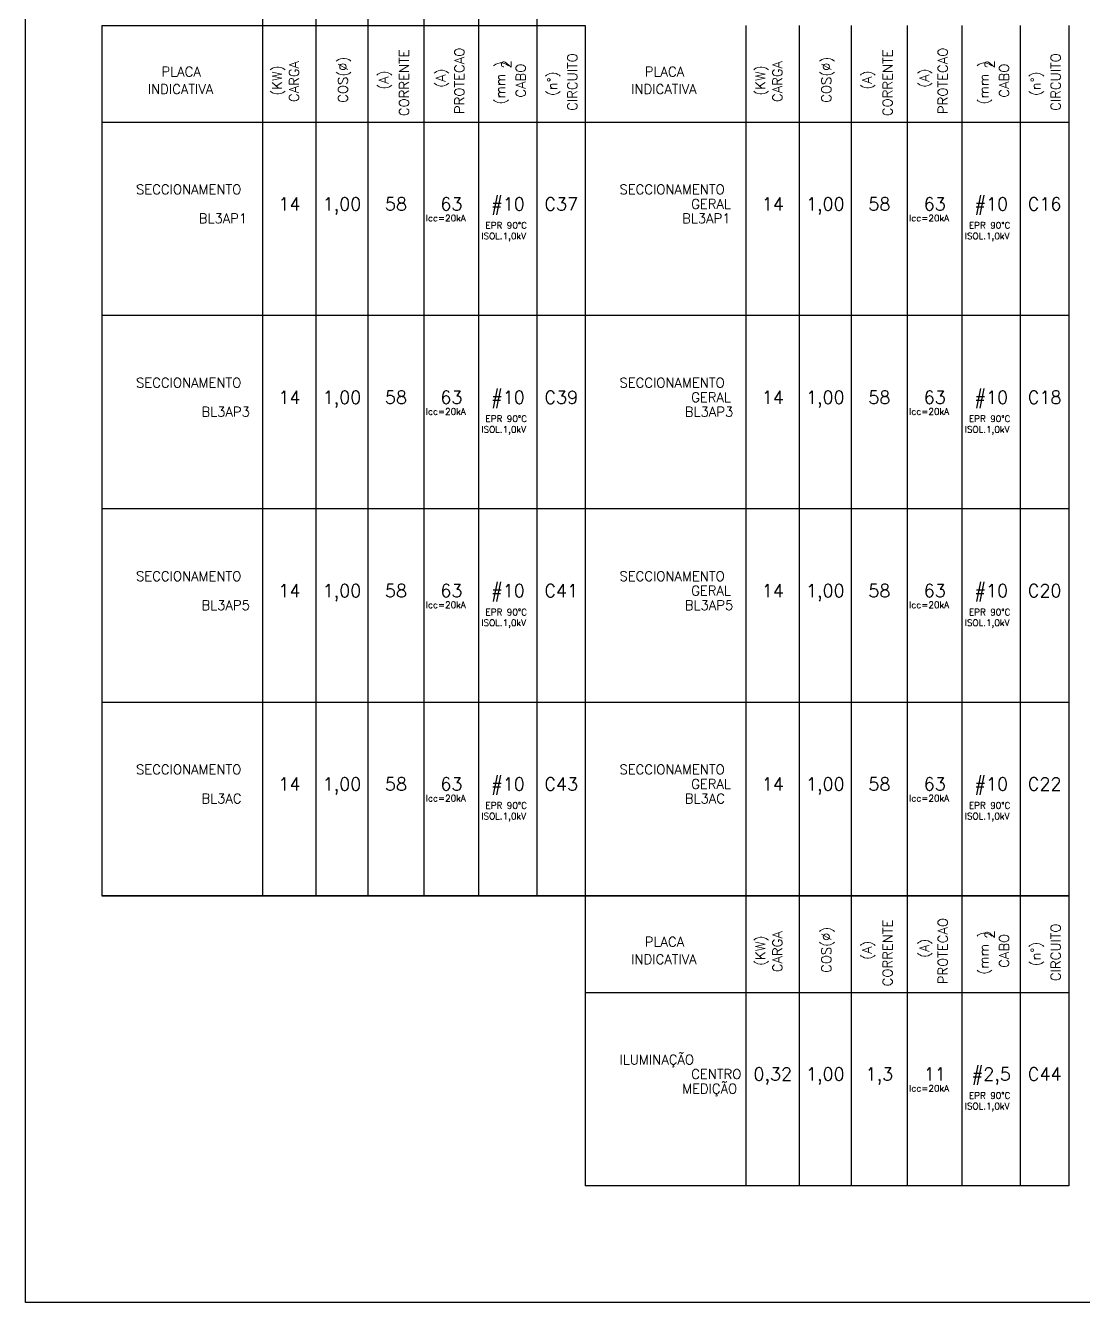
# Model space of a CAD drawing. Extents: x 0 to 11638, y -6007 to 0.
# Drawn here: x 11020.49 to 11034.34, y -6007.48 to -5990.76 of the extents above; entities that cross this region are included whole.
import ezdxf
from ezdxf.enums import TextEntityAlignment as Align

# ---------------------------------------------------------------- set-up
doc = ezdxf.new("R2010")
doc.units = 0
doc.linetypes.add('DASHED', pattern=[0.25, 0.125, -0.125])
doc.layers.get('0').update_dxf_attribs({"linetype": 'CONTINUOUS'})
doc.layers.add('ELE-CIRCUITO', color=7, linetype='CONTINUOUS')
doc.layers.add('ELE-TEXTOS', color=7, linetype='CONTINUOUS')
doc.styles.add('ROMANS', font='romans.shx', dxfattribs={"height": 0.3})

# ---------------------------------------------------------------- blocks, each defined once
blk = doc.blocks.new('PLACA1')
at = {"layer": 'ELE-TEXTOS', "linetype": 'DASHED', "style": 'ROMANS'}
for p in [(51.59, -1.5), (51.59, -3.75), (51.59, -6)]:
    blk.add_attdef('PLACA', text='', height=1.5, dxfattribs=at).set_placement(p, align=Align.MIDDLE_LEFT)
for tag, height, p in [('CIRC', 2, (3.75, -3.75)), ('CABO', 1.5, (12.04, -3.75)), ('PROT', 2, (20.81, -3.75)), ('CORR', 1.5, (29.41, -3.75)), ('COS', 1.5, (37.79, -3.75)), ('CARGA', 1.5, (45.95, -3.75))]:
    blk.add_attdef(tag, text='', height=height, dxfattribs=at).set_placement(p, align=Align.MIDDLE_CENTER)

msp = doc.modelspace()

# ---------------------------------------------------------------- linework, layer by layer
at = {"lineweight": -2}
for p, q in [((11027.814, -5994.558), (11021.485, -5994.558)), ((11034.143, -5994.558), (11027.814, -5994.558)), ((11027.814, -5997.09), (11021.485, -5997.09)), ((11034.143, -5997.09), (11027.814, -5997.09)), ((11027.814, -5999.622), (11021.485, -5999.622)), ((11034.143, -5999.622), (11027.814, -5999.622)), ((11027.814, -6002.153), (11021.485, -6002.153)), ((11034.143, -6002.153), (11027.814, -6002.153)), ((11034.143, -6005.951), (11027.814, -6005.951))]:
    msp.add_line(p, q, dxfattribs=at)
at = {"layer": 'ELE-CIRCUITO'}
for p, q in [((11020.485, -6007.479), (11020.485, -5958.561)), ((11023.587, -5967.977), (11023.587, -5990.761)), ((11024.285, -5967.977), (11024.285, -5990.761)), ((11024.965, -5967.977), (11024.965, -5990.761)), ((11025.7, -5967.977), (11025.7, -5990.761)), ((11026.416, -5967.977), (11026.416, -5990.761)), ((11027.18, -5967.977), (11027.18, -5990.761)), ((11021.485, -5990.761), (11027.814, -5990.761)), ((11021.485, -5990.761), (11021.485, -6002.153)), ((11023.587, -5990.761), (11023.587, -6002.153)), ((11024.285, -5990.761), (11024.285, -6002.153)), ((11024.965, -5990.761), (11024.965, -6002.153)), ((11025.7, -5990.761), (11025.7, -6002.153)), ((11026.416, -5990.761), (11026.416, -6002.153)), ((11027.18, -5990.761), (11027.18, -6002.153)), ((11027.814, -5990.761), (11027.814, -6002.153)), ((11029.916, -5990.761), (11029.916, -6002.153)), ((11030.614, -5990.761), (11030.614, -6002.153)), ((11031.294, -5990.761), (11031.294, -6002.153)), ((11032.029, -5990.761), (11032.029, -6002.153)), ((11032.745, -5990.761), (11032.745, -6002.153)), ((11033.509, -5990.761), (11033.509, -6002.153)), ((11034.143, -5990.761), (11034.143, -6002.153)), ((11021.485, -5992.027), (11027.814, -5992.027)), ((11027.814, -5992.027), (11034.143, -5992.027)), ((11021.485, -6002.154), (11027.814, -6002.154)), ((11027.814, -6002.154), (11034.143, -6002.154)), ((11027.814, -6002.154), (11027.814, -6005.951)), ((11029.916, -6002.154), (11029.916, -6005.951)), ((11030.614, -6002.154), (11030.614, -6005.951)), ((11031.294, -6002.154), (11031.294, -6005.951)), ((11032.029, -6002.154), (11032.029, -6005.951)), ((11032.745, -6002.154), (11032.745, -6005.951)), ((11033.509, -6002.154), (11033.509, -6005.951)), ((11034.143, -6002.154), (11034.143, -6005.951)), ((11027.814, -6003.419), (11034.143, -6003.419)), ((11066.306, -6007.479), (11020.485, -6007.479))]:
    msp.add_line(p, q, dxfattribs=at)

# ---------------------------------------------------------------- block references
ref = msp.add_blockref('PLACA1', (11027.816, -5992.78), dxfattribs=dict(at, xscale=-0.0843855023173047, yscale=0.0843855023173047, zscale=0.0843855023173047))
ref.add_attrib('CIRC', 'C37', dxfattribs={"layer": 'ELE-TEXTOS', "height": 0.1688, "style": 'ROMANS'}).set_placement((11027.499, -5993.097), align=Align.MIDDLE_CENTER)
ref.add_attrib('CABO', '#10', dxfattribs={"layer": 'ELE-TEXTOS', "height": 0.1688, "style": 'ROMANS'}).set_placement((11026.801, -5993.097), align=Align.MIDDLE_CENTER)
ref.add_attrib('PROT', '63', dxfattribs={"layer": 'ELE-TEXTOS', "height": 0.1688, "style": 'ROMANS'}).set_placement((11026.06, -5993.097), align=Align.MIDDLE_CENTER)
ref.add_attrib('CORR', '58', dxfattribs={"layer": 'ELE-TEXTOS', "height": 0.1688, "style": 'ROMANS'}).set_placement((11025.335, -5993.097), align=Align.MIDDLE_CENTER)
ref.add_attrib('COS', '1,00', dxfattribs={"layer": 'ELE-TEXTOS', "height": 0.1688, "style": 'ROMANS'}).set_placement((11024.628, -5993.097), align=Align.MIDDLE_CENTER)
ref.add_attrib('CARGA', '14', dxfattribs={"layer": 'ELE-TEXTOS', "height": 0.1688, "style": 'ROMANS'}).set_placement((11023.939, -5993.097), align=Align.MIDDLE_CENTER)
ref.add_attrib('PLACA', 'SECCIONAMENTO', dxfattribs={"layer": 'ELE-TEXTOS', "height": 0.12658, "style": 'ROMANS'}).set_placement((11021.932, -5992.907), align=Align.MIDDLE_LEFT)
ref.add_attrib('PLACA', 'BL3AP1', dxfattribs={"layer": 'ELE-TEXTOS', "height": 0.1266, "style": 'ROMANS'}).set_placement((11022.752, -5993.286), align=Align.MIDDLE_LEFT)
ref = msp.add_blockref('PLACA1', (11034.145, -5992.78), dxfattribs=dict(at, xscale=-0.0843855023173047, yscale=0.0843855023173047, zscale=0.0843855023173047))
ref.add_attrib('CIRC', 'C16', dxfattribs={"layer": 'ELE-TEXTOS', "height": 0.1688, "style": 'ROMANS'}).set_placement((11033.828, -5993.097), align=Align.MIDDLE_CENTER)
ref.add_attrib('CABO', '#10', dxfattribs={"layer": 'ELE-TEXTOS', "height": 0.1688, "style": 'ROMANS'}).set_placement((11033.129, -5993.097), align=Align.MIDDLE_CENTER)
ref.add_attrib('PROT', '63', dxfattribs={"layer": 'ELE-TEXTOS', "height": 0.1688, "style": 'ROMANS'}).set_placement((11032.389, -5993.097), align=Align.MIDDLE_CENTER)
ref.add_attrib('CORR', '58', dxfattribs={"layer": 'ELE-TEXTOS', "height": 0.1688, "style": 'ROMANS'}).set_placement((11031.664, -5993.097), align=Align.MIDDLE_CENTER)
ref.add_attrib('COS', '1,00', dxfattribs={"layer": 'ELE-TEXTOS', "height": 0.1688, "style": 'ROMANS'}).set_placement((11030.956, -5993.097), align=Align.MIDDLE_CENTER)
ref.add_attrib('CARGA', '14', dxfattribs={"layer": 'ELE-TEXTOS', "height": 0.1688, "style": 'ROMANS'}).set_placement((11030.268, -5993.097), align=Align.MIDDLE_CENTER)
ref.add_attrib('PLACA', 'SECCIONAMENTO', dxfattribs={"layer": 'ELE-TEXTOS', "height": 0.12658, "style": 'ROMANS'}).set_placement((11028.261, -5992.907), align=Align.MIDDLE_LEFT)
ref.add_attrib('PLACA', 'GERAL', dxfattribs={"layer": 'ELE-TEXTOS', "height": 0.1266, "style": 'ROMANS'}).set_placement((11029.201, -5993.097), align=Align.MIDDLE_LEFT)
ref.add_attrib('PLACA', 'BL3AP1', dxfattribs={"layer": 'ELE-TEXTOS', "height": 0.1266, "style": 'ROMANS'}).set_placement((11029.081, -5993.286), align=Align.MIDDLE_LEFT)
ref = msp.add_blockref('PLACA1', (11027.816, -5995.312), dxfattribs=dict(at, xscale=-0.0843855023173047, yscale=0.0843855023173047, zscale=0.0843855023173047))
ref.add_attrib('CIRC', 'C39', dxfattribs={"layer": 'ELE-TEXTOS', "height": 0.1688, "style": 'ROMANS'}).set_placement((11027.499, -5995.628), align=Align.MIDDLE_CENTER)
ref.add_attrib('CABO', '#10', dxfattribs={"layer": 'ELE-TEXTOS', "height": 0.1688, "style": 'ROMANS'}).set_placement((11026.801, -5995.628), align=Align.MIDDLE_CENTER)
ref.add_attrib('PROT', '63', dxfattribs={"layer": 'ELE-TEXTOS', "height": 0.1688, "style": 'ROMANS'}).set_placement((11026.06, -5995.628), align=Align.MIDDLE_CENTER)
ref.add_attrib('CORR', '58', dxfattribs={"layer": 'ELE-TEXTOS', "height": 0.1688, "style": 'ROMANS'}).set_placement((11025.335, -5995.628), align=Align.MIDDLE_CENTER)
ref.add_attrib('COS', '1,00', dxfattribs={"layer": 'ELE-TEXTOS', "height": 0.1688, "style": 'ROMANS'}).set_placement((11024.628, -5995.628), align=Align.MIDDLE_CENTER)
ref.add_attrib('CARGA', '14', dxfattribs={"layer": 'ELE-TEXTOS', "height": 0.1688, "style": 'ROMANS'}).set_placement((11023.939, -5995.628), align=Align.MIDDLE_CENTER)
ref.add_attrib('PLACA', 'SECCIONAMENTO', dxfattribs={"layer": 'ELE-TEXTOS', "height": 0.12658, "style": 'ROMANS'}).set_placement((11021.932, -5995.438), align=Align.MIDDLE_LEFT)
ref.add_attrib('PLACA', 'BL3AP3', dxfattribs={"layer": 'ELE-TEXTOS', "height": 0.1266, "style": 'ROMANS'}).set_placement((11022.788, -5995.818), align=Align.MIDDLE_LEFT)
ref = msp.add_blockref('PLACA1', (11034.145, -5995.312), dxfattribs=dict(at, xscale=-0.0843855023173047, yscale=0.0843855023173047, zscale=0.0843855023173047))
ref.add_attrib('CIRC', 'C18', dxfattribs={"layer": 'ELE-TEXTOS', "height": 0.1688, "style": 'ROMANS'}).set_placement((11033.828, -5995.628), align=Align.MIDDLE_CENTER)
ref.add_attrib('CABO', '#10', dxfattribs={"layer": 'ELE-TEXTOS', "height": 0.1688, "style": 'ROMANS'}).set_placement((11033.129, -5995.628), align=Align.MIDDLE_CENTER)
ref.add_attrib('PROT', '63', dxfattribs={"layer": 'ELE-TEXTOS', "height": 0.1688, "style": 'ROMANS'}).set_placement((11032.389, -5995.628), align=Align.MIDDLE_CENTER)
ref.add_attrib('CORR', '58', dxfattribs={"layer": 'ELE-TEXTOS', "height": 0.1688, "style": 'ROMANS'}).set_placement((11031.664, -5995.628), align=Align.MIDDLE_CENTER)
ref.add_attrib('COS', '1,00', dxfattribs={"layer": 'ELE-TEXTOS', "height": 0.1688, "style": 'ROMANS'}).set_placement((11030.956, -5995.628), align=Align.MIDDLE_CENTER)
ref.add_attrib('CARGA', '14', dxfattribs={"layer": 'ELE-TEXTOS', "height": 0.1688, "style": 'ROMANS'}).set_placement((11030.268, -5995.628), align=Align.MIDDLE_CENTER)
ref.add_attrib('PLACA', 'SECCIONAMENTO', dxfattribs={"layer": 'ELE-TEXTOS', "height": 0.12658, "style": 'ROMANS'}).set_placement((11028.261, -5995.438), align=Align.MIDDLE_LEFT)
ref.add_attrib('PLACA', 'GERAL', dxfattribs={"layer": 'ELE-TEXTOS', "height": 0.1266, "style": 'ROMANS'}).set_placement((11029.201, -5995.628), align=Align.MIDDLE_LEFT)
ref.add_attrib('PLACA', 'BL3AP3', dxfattribs={"layer": 'ELE-TEXTOS', "height": 0.1266, "style": 'ROMANS'}).set_placement((11029.117, -5995.818), align=Align.MIDDLE_LEFT)
ref = msp.add_blockref('PLACA1', (11027.816, -5997.843), dxfattribs=dict(at, xscale=-0.0843855023173047, yscale=0.0843855023173047, zscale=0.0843855023173047))
ref.add_attrib('CIRC', 'C41', dxfattribs={"layer": 'ELE-TEXTOS', "height": 0.1688, "style": 'ROMANS'}).set_placement((11027.499, -5998.16), align=Align.MIDDLE_CENTER)
ref.add_attrib('CABO', '#10', dxfattribs={"layer": 'ELE-TEXTOS', "height": 0.1688, "style": 'ROMANS'}).set_placement((11026.801, -5998.16), align=Align.MIDDLE_CENTER)
ref.add_attrib('PROT', '63', dxfattribs={"layer": 'ELE-TEXTOS', "height": 0.1688, "style": 'ROMANS'}).set_placement((11026.06, -5998.16), align=Align.MIDDLE_CENTER)
ref.add_attrib('CORR', '58', dxfattribs={"layer": 'ELE-TEXTOS', "height": 0.1688, "style": 'ROMANS'}).set_placement((11025.335, -5998.16), align=Align.MIDDLE_CENTER)
ref.add_attrib('COS', '1,00', dxfattribs={"layer": 'ELE-TEXTOS', "height": 0.1688, "style": 'ROMANS'}).set_placement((11024.628, -5998.16), align=Align.MIDDLE_CENTER)
ref.add_attrib('CARGA', '14', dxfattribs={"layer": 'ELE-TEXTOS', "height": 0.1688, "style": 'ROMANS'}).set_placement((11023.939, -5998.16), align=Align.MIDDLE_CENTER)
ref.add_attrib('PLACA', 'SECCIONAMENTO', dxfattribs={"layer": 'ELE-TEXTOS', "height": 0.12658, "style": 'ROMANS'}).set_placement((11021.932, -5997.97), align=Align.MIDDLE_LEFT)
ref.add_attrib('PLACA', 'BL3AP5', dxfattribs={"layer": 'ELE-TEXTOS', "height": 0.1266, "style": 'ROMANS'}).set_placement((11022.788, -5998.35), align=Align.MIDDLE_LEFT)
ref = msp.add_blockref('PLACA1', (11034.145, -5997.843), dxfattribs=dict(at, xscale=-0.0843855023173047, yscale=0.0843855023173047, zscale=0.0843855023173047))
ref.add_attrib('CIRC', 'C20', dxfattribs={"layer": 'ELE-TEXTOS', "height": 0.1688, "style": 'ROMANS'}).set_placement((11033.828, -5998.16), align=Align.MIDDLE_CENTER)
ref.add_attrib('CABO', '#10', dxfattribs={"layer": 'ELE-TEXTOS', "height": 0.1688, "style": 'ROMANS'}).set_placement((11033.129, -5998.16), align=Align.MIDDLE_CENTER)
ref.add_attrib('PROT', '63', dxfattribs={"layer": 'ELE-TEXTOS', "height": 0.1688, "style": 'ROMANS'}).set_placement((11032.389, -5998.16), align=Align.MIDDLE_CENTER)
ref.add_attrib('CORR', '58', dxfattribs={"layer": 'ELE-TEXTOS', "height": 0.1688, "style": 'ROMANS'}).set_placement((11031.664, -5998.16), align=Align.MIDDLE_CENTER)
ref.add_attrib('COS', '1,00', dxfattribs={"layer": 'ELE-TEXTOS', "height": 0.1688, "style": 'ROMANS'}).set_placement((11030.956, -5998.16), align=Align.MIDDLE_CENTER)
ref.add_attrib('CARGA', '14', dxfattribs={"layer": 'ELE-TEXTOS', "height": 0.1688, "style": 'ROMANS'}).set_placement((11030.268, -5998.16), align=Align.MIDDLE_CENTER)
ref.add_attrib('PLACA', 'SECCIONAMENTO', dxfattribs={"layer": 'ELE-TEXTOS', "height": 0.12658, "style": 'ROMANS'}).set_placement((11028.261, -5997.97), align=Align.MIDDLE_LEFT)
ref.add_attrib('PLACA', 'GERAL', dxfattribs={"layer": 'ELE-TEXTOS', "height": 0.1266, "style": 'ROMANS'}).set_placement((11029.201, -5998.16), align=Align.MIDDLE_LEFT)
ref.add_attrib('PLACA', 'BL3AP5', dxfattribs={"layer": 'ELE-TEXTOS', "height": 0.1266, "style": 'ROMANS'}).set_placement((11029.117, -5998.35), align=Align.MIDDLE_LEFT)
ref = msp.add_blockref('PLACA1', (11027.816, -6000.375), dxfattribs=dict(at, xscale=-0.0843855023173047, yscale=0.0843855023173047, zscale=0.0843855023173047))
ref.add_attrib('CIRC', 'C43', dxfattribs={"layer": 'ELE-TEXTOS', "height": 0.1688, "style": 'ROMANS'}).set_placement((11027.499, -6000.691), align=Align.MIDDLE_CENTER)
ref.add_attrib('CABO', '#10', dxfattribs={"layer": 'ELE-TEXTOS', "height": 0.1688, "style": 'ROMANS'}).set_placement((11026.801, -6000.691), align=Align.MIDDLE_CENTER)
ref.add_attrib('PROT', '63', dxfattribs={"layer": 'ELE-TEXTOS', "height": 0.1688, "style": 'ROMANS'}).set_placement((11026.06, -6000.691), align=Align.MIDDLE_CENTER)
ref.add_attrib('CORR', '58', dxfattribs={"layer": 'ELE-TEXTOS', "height": 0.1688, "style": 'ROMANS'}).set_placement((11025.335, -6000.691), align=Align.MIDDLE_CENTER)
ref.add_attrib('COS', '1,00', dxfattribs={"layer": 'ELE-TEXTOS', "height": 0.1688, "style": 'ROMANS'}).set_placement((11024.628, -6000.691), align=Align.MIDDLE_CENTER)
ref.add_attrib('CARGA', '14', dxfattribs={"layer": 'ELE-TEXTOS', "height": 0.1688, "style": 'ROMANS'}).set_placement((11023.939, -6000.691), align=Align.MIDDLE_CENTER)
ref.add_attrib('PLACA', 'SECCIONAMENTO', dxfattribs={"layer": 'ELE-TEXTOS', "height": 0.12658, "style": 'ROMANS'}).set_placement((11021.932, -6000.501), align=Align.MIDDLE_LEFT)
ref.add_attrib('PLACA', 'BL3AC', dxfattribs={"layer": 'ELE-TEXTOS', "height": 0.1266, "style": 'ROMANS'}).set_placement((11022.788, -6000.881), align=Align.MIDDLE_LEFT)
ref = msp.add_blockref('PLACA1', (11034.145, -6000.375), dxfattribs=dict(at, xscale=-0.0843855023173047, yscale=0.0843855023173047, zscale=0.0843855023173047))
ref.add_attrib('CIRC', 'C22', dxfattribs={"layer": 'ELE-TEXTOS', "height": 0.1688, "style": 'ROMANS'}).set_placement((11033.828, -6000.691), align=Align.MIDDLE_CENTER)
ref.add_attrib('CABO', '#10', dxfattribs={"layer": 'ELE-TEXTOS', "height": 0.1688, "style": 'ROMANS'}).set_placement((11033.129, -6000.691), align=Align.MIDDLE_CENTER)
ref.add_attrib('PROT', '63', dxfattribs={"layer": 'ELE-TEXTOS', "height": 0.1688, "style": 'ROMANS'}).set_placement((11032.389, -6000.691), align=Align.MIDDLE_CENTER)
ref.add_attrib('CORR', '58', dxfattribs={"layer": 'ELE-TEXTOS', "height": 0.1688, "style": 'ROMANS'}).set_placement((11031.664, -6000.691), align=Align.MIDDLE_CENTER)
ref.add_attrib('COS', '1,00', dxfattribs={"layer": 'ELE-TEXTOS', "height": 0.1688, "style": 'ROMANS'}).set_placement((11030.956, -6000.691), align=Align.MIDDLE_CENTER)
ref.add_attrib('CARGA', '14', dxfattribs={"layer": 'ELE-TEXTOS', "height": 0.1688, "style": 'ROMANS'}).set_placement((11030.268, -6000.691), align=Align.MIDDLE_CENTER)
ref.add_attrib('PLACA', 'SECCIONAMENTO', dxfattribs={"layer": 'ELE-TEXTOS', "height": 0.12658, "style": 'ROMANS'}).set_placement((11028.261, -6000.501), align=Align.MIDDLE_LEFT)
ref.add_attrib('PLACA', 'GERAL', dxfattribs={"layer": 'ELE-TEXTOS', "height": 0.1266, "style": 'ROMANS'}).set_placement((11029.201, -6000.691), align=Align.MIDDLE_LEFT)
ref.add_attrib('PLACA', 'BL3AC', dxfattribs={"layer": 'ELE-TEXTOS', "height": 0.1266, "style": 'ROMANS'}).set_placement((11029.117, -6000.881), align=Align.MIDDLE_LEFT)
ref = msp.add_blockref('PLACA1', (11034.145, -6004.172), dxfattribs=dict(at, xscale=-0.0843855023173047, yscale=0.0843855023173047, zscale=0.0843855023173047))
ref.add_attrib('CIRC', 'C44', dxfattribs={"layer": 'ELE-TEXTOS', "height": 0.1688, "style": 'ROMANS'}).set_placement((11033.828, -6004.489), align=Align.MIDDLE_CENTER)
ref.add_attrib('CABO', '#2,5', dxfattribs={"layer": 'ELE-TEXTOS', "height": 0.1688, "style": 'ROMANS'}).set_placement((11033.129, -6004.489), align=Align.MIDDLE_CENTER)
ref.add_attrib('PROT', '11', dxfattribs={"layer": 'ELE-TEXTOS', "height": 0.1688, "style": 'ROMANS'}).set_placement((11032.389, -6004.489), align=Align.MIDDLE_CENTER)
ref.add_attrib('CORR', '1,3', dxfattribs={"layer": 'ELE-TEXTOS', "height": 0.1688, "style": 'ROMANS'}).set_placement((11031.664, -6004.489), align=Align.MIDDLE_CENTER)
ref.add_attrib('COS', '1,00', dxfattribs={"layer": 'ELE-TEXTOS', "height": 0.1688, "style": 'ROMANS'}).set_placement((11030.956, -6004.489), align=Align.MIDDLE_CENTER)
ref.add_attrib('CARGA', '0,32', dxfattribs={"layer": 'ELE-TEXTOS', "height": 0.1688, "style": 'ROMANS'}).set_placement((11030.268, -6004.489), align=Align.MIDDLE_CENTER)
ref.add_attrib('PLACA', 'ILUMINAÇÃO', dxfattribs={"layer": 'ELE-TEXTOS', "height": 0.1266, "style": 'ROMANS'}).set_placement((11028.261, -6004.299), align=Align.MIDDLE_LEFT)
ref.add_attrib('PLACA', 'CENTRO', dxfattribs={"layer": 'ELE-TEXTOS', "height": 0.1266, "style": 'ROMANS'}).set_placement((11029.201, -6004.489), align=Align.MIDDLE_LEFT)
ref.add_attrib('PLACA', 'MEDIÇÃO', dxfattribs={"layer": 'ELE-TEXTOS', "height": 0.1266, "style": 'ROMANS'}).set_placement((11029.081, -6004.679), align=Align.MIDDLE_LEFT)

# ---------------------------------------------------------------- texts
at = {"layer": 'ELE-CIRCUITO', "style": 'ROMANS'}
for s, height, p in [('COS(%%C)', 0.1266, (11024.704, -5991.772)), ('CORRENTE', 0.1266, (11025.505, -5991.948)), ('PROTECAO', 0.1266, (11026.229, -5991.92)), ('CIRCUITO', 0.1266, (11027.707, -5991.878)), ('COS(%%C)', 0.1266, (11031.033, -5991.772)), ('CORRENTE', 0.1266, (11031.834, -5991.948)), ('PROTECAO', 0.1266, (11032.558, -5991.92)), ('CIRCUITO', 0.1266, (11034.036, -5991.878)), ('(KW)', 0.1266, (11023.84, -5991.679)), ('CARGA ', 0.1266, (11024.063, -5991.763)), ('(A)', 0.1266, (11025.985, -5991.575)), ('(mm )', 0.1266, (11026.764, -5991.794)), ('2', 0.127, (11026.843, -5991.324)), ('CABO', 0.1266, (11027.032, -5991.705)), ('(KW)', 0.1266, (11030.169, -5991.679)), ('CARGA ', 0.1266, (11030.392, -5991.763)), ('(A)', 0.1266, (11032.314, -5991.575)), ('(mm )', 0.1266, (11033.093, -5991.794)), ('2', 0.127, (11033.172, -5991.324)), ('CABO', 0.1266, (11033.361, -5991.705)), ('(A)', 0.1266, (11025.237, -5991.6)), ('(A)', 0.1266, (11031.566, -5991.6)), ('CORRENTE', 0.1266, (11031.834, -6003.34)), ('PROTECAO', 0.1266, (11032.558, -6003.313)), ('CIRCUITO', 0.1266, (11034.036, -6003.271)), ('(KW)', 0.1266, (11030.169, -6003.072)), ('CARGA ', 0.1266, (11030.392, -6003.155)), ('COS(%%C)', 0.1266, (11031.033, -6003.164)), ('(mm )', 0.1266, (11033.093, -6003.187)), ('2', 0.127, (11033.172, -6002.716)), ('CABO', 0.1266, (11033.361, -6003.097)), ('(A)', 0.1266, (11031.566, -6002.993)), ('(A)', 0.1266, (11032.314, -6002.967))]:
    msp.add_text(s, height=height, rotation=90, dxfattribs=at).set_placement(p)
for s, p in [('PLACA', (11022.522, -5991.428)), ('PLACA', (11028.85, -5991.428)), ('INDICATIVA', (11022.514, -5991.657)), ('INDICATIVA', (11028.843, -5991.657)), ('PLACA', (11028.85, -6002.82)), ('INDICATIVA', (11028.843, -6003.049))]:
    msp.add_text(s, height=0.1266, dxfattribs=at).set_placement(p, align=Align.CENTER)
for p in [(11027.444, -5991.524), (11033.773, -5991.524), (11033.773, -6002.917)]:
    msp.add_text('(n%%d)', height=0.1266, rotation=90, dxfattribs=at).set_placement(p, align=Align.CENTER)
for s, p in [('Icc=20kA', (11025.725, -5993.324)), ('EPR 90%%DC', (11026.508, -5993.419)), ('Icc=20kA', (11032.053, -5993.324)), ('EPR 90%%DC', (11032.837, -5993.419)), ('ISOL.1,0kV', (11026.453, -5993.559)), ('ISOL.1,0kV', (11032.782, -5993.559)), ('Icc=20kA', (11025.725, -5995.856)), ('EPR 90%%DC', (11026.508, -5995.951)), ('Icc=20kA', (11032.053, -5995.856)), ('EPR 90%%DC', (11032.837, -5995.951)), ('ISOL.1,0kV', (11026.453, -5996.091)), ('ISOL.1,0kV', (11032.782, -5996.091)), ('Icc=20kA', (11025.725, -5998.387)), ('Icc=20kA', (11032.053, -5998.387)), ('ISOL.1,0kV', (11026.453, -5998.622)), ('EPR 90%%DC', (11026.508, -5998.483)), ('ISOL.1,0kV', (11032.782, -5998.622)), ('EPR 90%%DC', (11032.837, -5998.483)), ('Icc=20kA', (11025.725, -6000.919)), ('Icc=20kA', (11032.053, -6000.919)), ('EPR 90%%DC', (11026.508, -6001.014)), ('EPR 90%%DC', (11032.837, -6001.014)), ('ISOL.1,0kV', (11026.453, -6001.154)), ('ISOL.1,0kV', (11032.782, -6001.154)), ('Icc=20kA', (11032.053, -6004.717)), ('EPR 90%%DC', (11032.837, -6004.812)), ('ISOL.1,0kV', (11032.782, -6004.951))]:
    msp.add_text(s, height=0.0844, dxfattribs=at).set_placement(p)

doc.saveas('drawing.dxf')
